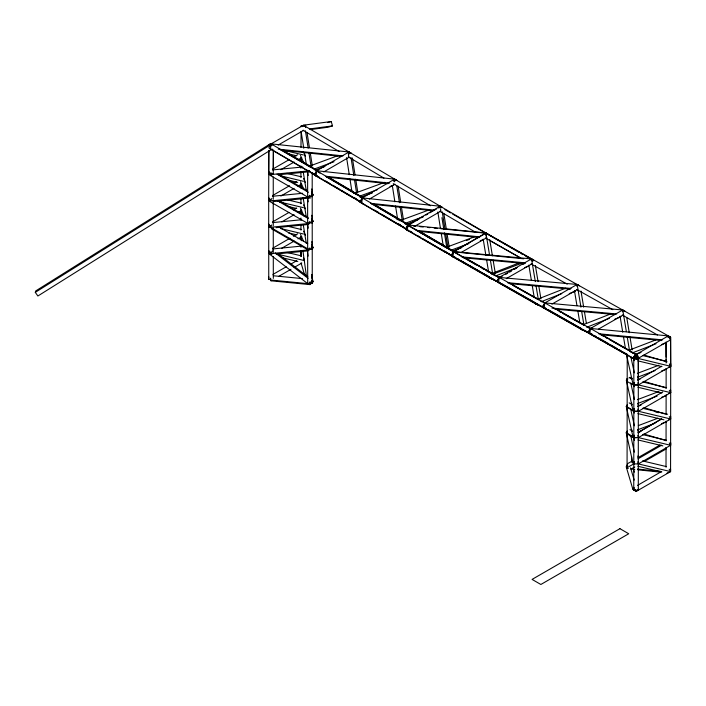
<?xml version="1.0" encoding="UTF-8"?>
<svg xmlns="http://www.w3.org/2000/svg" width="706" height="706" viewBox="0 0 706 706"><rect width="100%" height="100%" fill="white"/><g stroke="black" fill="none" stroke-linecap="round" stroke-linejoin="round"><path stroke-width="1.06" d="M270.504 200.442L268.686 200.442L268.81 150.643M270.583 279.488L268.757 279.488L268.757 276.858M270.522 226.794L268.695 226.794L268.695 224.155L269.418 227.323M268.686 200.442L268.686 197.804L269.41 200.981M273.248 199.339L273.257 176.95M300.924 177.409L300.924 171.92M300.924 168.187L300.933 165.998M300.933 160.95L300.933 157.65M314.549 174.373L307.648 170.314L307.631 196.612L312.193 196.612L312.211 172.511M312.22 247.515L312.22 249.271L307.657 249.271L307.701 283.282L312.264 283.282L312.264 281.526M312.193 221.172L312.193 222.928L307.639 222.928L307.631 197.706M312.193 196.612L312.193 194.856M627.069 466.79L627.069 465.033M627.122 432.822L627.122 431.066M627.202 380.216L627.202 378.46L627.069 467.672M627.202 381.099L627.202 354.341M631.738 405.209L631.738 403.02M589.704 333.311L588.151 332.411L590.428 328.458L668.291 335.897L670.594 337.221L670.7 366.308L638.295 358.489L633.741 358.489L633.741 356.742M637.58 355.321L638.295 358.489L638.312 490.22L633.75 490.211L633.776 462.359M633.856 383.384L633.812 437.588L638.374 437.596L670.612 445.283L670.656 416.346M666.093 414.59L666.12 394.848M666.129 388.265L666.137 368.506M670.568 468.952L670.568 471.59L636.027 491.526L632.85 489.214L626.169 466.666L627.758 465.192M633.812 437.146L633.776 463.904L633.776 462.148L633.776 463.904L638.339 463.913L670.612 445.283L670.612 442.653L670.568 471.59L666.976 473.179M633.812 435.831L633.812 437.588L638.374 437.596L670.656 418.976L670.7 363.678M631.641 462.192L631.649 456.72M631.693 431.516L631.693 429.327M666.014 467.204L666.04 447.48M666.058 440.906L666.085 421.173M268.818 151.102L268.695 174.1L273.257 174.108L270.557 175.291M273.266 169.272L273.372 150.66M273.266 173.014L273.381 150.025M300.977 147.333L301.109 131.369M582.344 330.011L543.267 307.684L544.255 307.384L544.856 308.187L542.543 306.872L544.794 302.9L622.666 309.987L624.986 311.311L577.049 284.447L499.168 277.414L498.657 281.888L497.633 282.188L536.719 304.489L537.725 304.198M544.379 306.492L544.794 302.918L590.825 328.722M576.855 286.257L577.058 284.465L579.37 285.789L485.825 232.962L407.962 224.967L405.668 228.92L452.608 256.296M622.463 311.778L622.666 309.987L670.594 337.221L670.7 366.29M453.137 255.166L453.552 251.592L531.45 258.908L533.745 260.223L485.825 232.962L453.19 251.813M531.239 260.699L531.45 258.908L498.815 277.643M589.995 332.041L590.428 328.466L636.406 354.774M668.079 337.689L668.291 335.897L635.638 354.765M311.646 276.558L313.164 281.65L309.987 284.606L271.042 280.803L270.495 280.008L270.707 278.217M310.208 282.815L309.987 284.597L309.44 283.803L309.652 282.012M407.512 228.541L407.962 224.967L440.209 206.24L442.494 207.555L394.628 179.156L316.747 170.746L314.435 174.691L361.357 202.613M485.631 234.763L485.86 232.98L486.381 233.774M270.68 147.448L271.13 143.874L349.002 151.984L351.261 153.299L303.421 125.236L305.689 126.55M348.437 156.458L349.002 151.984L396.878 180.454L394.628 179.156L361.94 198.13M361.781 202.384L362.354 197.918L440.244 206.24L488.12 234.286M440.014 208.032L440.244 206.24L440.756 207.034M394.275 181.813L394.628 179.139L395.139 179.933M628.331 468.422L626.584 467.946L627.51 464.433M633.75 462.421L633.291 464.177L626.584 467.946M630.026 377.939L630.22 377.286M272.189 149.037L37.877 295.999L35.3 292.355L35.732 290.934L270.045 143.971L271.078 145.427M35.3 292.355L269.613 145.392L270.045 143.971M637.668 359.23L638.295 357.518M627.528 378.575L626.575 381.143L633.229 384.964L633.864 383.261M271.713 224.932L270.433 227.306L309.396 249.792L310.252 248.203M498.462 282.259L496.918 281.367L499.168 277.396L545.2 303.174M544.794 302.9L542.543 306.872L589.528 333.223M590.401 328.449L588.16 332.42L634.138 358.727M499.574 277.652L453.552 251.583L451.293 255.546L499.221 282.7M453.587 251.601L451.293 255.546L496.918 281.367L499.177 277.405M669.685 338.809L670.594 337.221L668.767 337.23M633.741 358.489L636.009 354.536L637.544 355.418M636.494 359.027L637.853 356.654M407.927 230.227L405.659 228.92L407.971 224.985L362.354 197.936L360.042 201.863L407.909 230.218L407.397 229.441M362.354 197.936L360.042 201.872L361.543 202.737M393.701 180.727L394.628 179.156L395.501 180.718M271.81 198.501L269.921 201.563L308.875 224.049L310.287 221.755M271.351 172.926L269.93 175.22L308.866 197.733L310.287 195.438M627.431 404.988L626.266 406.4L632.911 436.59L634.297 437.746M634.103 408.862L632.947 410.265L626.266 406.4L634.491 412.048M627.387 431.295L626.222 432.707L632.876 462.898L634.403 463.807M634.076 435.187L632.911 436.59L626.222 432.707L628.984 435.011M272.622 250.886L269.692 254.257L308.663 284.394L311.011 281.703M311.867 196.294L313.085 194.98L311.752 192.014M311.875 222.619L313.093 221.296L311.761 218.339M311.902 248.962L313.12 247.638L311.787 244.691M632.85 489.214L634.438 487.74M635.118 489.946L636.027 491.526L638.418 489.32M627.952 378.866L626.301 380.093L632.947 410.265L634.323 411.421M634.482 384.832L632.955 383.914L634.606 382.687M634.597 409.039L632.947 410.265L634.473 411.174M634.562 435.364L632.911 436.59L634.438 437.499M632.876 462.898L634.526 461.68M316.332 170.958L348.976 151.993L349.532 152.787M323.745 171.937L349.364 157.041M369.353 199.11L394.972 184.187M414.969 226.167L440.597 211.288M303.404 125.227L268.836 145.189L272.437 143.592M278.146 145.083L303.792 130.275M272.49 169.272L289.557 159.406M293.352 157.209L297.526 154.799M280.847 169.714L294.12 162.036M297.914 159.847L301.709 157.65M272.86 195.394L289.539 185.749M293.722 183.331L296.564 181.689M280.829 196.056L294.111 188.378M297.897 186.181L301.691 183.992M272.49 221.966L288.992 212.427M293.352 209.903L296.582 208.041M281.791 221.861L294.12 214.73M297.914 212.541L301.709 210.344M272.516 248.318L289.981 238.231M293.387 236.263L297.57 233.845M281.826 248.212L294.155 241.09M297.95 238.893L301.744 236.704M272.94 274.44L286.221 266.771M290.581 264.256L296.661 260.743M279.011 276.205L290.969 269.304M294.199 267.433L301.789 263.056M408.862 224.94L414.554 221.649M417.396 220.007L419.293 218.913M421.191 217.819L423.097 216.724M425.939 215.083L427.836 213.98M429.733 212.885L436.379 209.055M438.276 207.961L440.173 206.858M486.496 237.534L485.799 233.201L453.534 251.83L523.737 258.784M461.547 252.263L486.222 238.019M505.796 274.334L507.702 273.24M509.6 272.145L511.497 271.051M514.339 269.401L516.236 268.306M522.881 264.476L524.779 263.382M637.924 356.098L636.027 357.192L634.129 356.089M636.503 359.292L670.585 339.851L668.308 335.906L668.856 336.7M637.659 380.093L661.769 366.193M633.75 358.074L633.856 384.92L638.418 384.902L670.7 366.308L670.215 364.19M637.642 406.444L662.713 391.989M633.847 409.506L633.847 411.263L638.409 411.271L670.691 392.66L669.323 390.286M661.725 418.861L637.995 432.549L640.977 431.428M638.559 432.222L661.345 419.082M637.95 458.856L661.681 445.168M637.544 485.384L661.646 471.467M638.198 457.55L660.066 444.992M644.269 461.503L666.137 448.945M506.228 278.649L531.856 263.947M544.441 303.148L577.102 284.465L577.632 285.268M551.854 304.154L577.473 289.504M590.057 328.696L622.71 309.987M598.414 329.155L623.089 315.026M627.74 463.56L632.532 460.868M630.961 469.146L634.791 466.993M634.65 355.462L637.341 354.262M668.9 367.102L670.691 366.308L669.332 363.943M270.592 254.336L273.293 253.145L268.73 253.145L268.73 250.515L269.454 253.683M668.891 393.454L670.691 392.66L638.418 384.92L633.856 384.92L633.856 383.164M668.856 419.779L670.656 418.976L669.288 416.611M537.963 299.053L565.532 288.216M541.325 301.647L561.747 293.625M569.239 293.625L575.364 291.216M583.588 324.575L611.149 313.738M586.942 327.169L609.402 318.335M590.357 328.784L592.396 327.981M614.855 319.147L620.98 316.738M492.294 273.293L518.892 262.994M495.656 275.914L517.127 267.6M499.054 277.52L502.116 276.337M524.62 267.618L528.706 266.038M629.178 350.167L655.742 339.948M632.523 352.806L656.024 343.769M635.912 354.412L641.022 352.453M661.46 344.59L666.57 342.622M637.386 373.368L658.901 365.196M637.659 377.198L655.071 370.579M637.968 379.969L640.024 379.184M661.54 371.012L666.667 369.07M466.322 240.587L469.402 239.422M492.479 274.307L522.193 263.038M637.359 399.675L658.892 391.53M637.633 403.514L657.11 396.137M637.942 406.277L641.022 405.112M661.522 397.354L666.649 395.413M638.348 425.603L657.824 418.234M637.589 429.822L655.018 423.229M661.487 423.671L666.614 421.738M446.254 247.329L473.991 236.995M450.357 250.462L468.855 243.57M452.484 251.071L461.733 247.63M480.221 240.737L483.31 239.59M308.363 166.545L338.165 155.576M314.505 168.937L334.035 161.753M315.608 169.934L324.857 166.528M399.561 220.74L428.365 210.185M404.67 223.52L423.194 216.733M406.797 224.137L417.087 220.369M353.935 193.585L384.805 182.316M360.078 195.994L377.569 189.614M360.148 197.362L372.494 192.862M389.977 186.472L393.065 185.351M310.313 129.595L328.193 127.212L332.535 125.88L331.193 121.52L304.913 125.015L300.571 126.348L305.822 125.65M327.725 122.588L331.193 121.52M492.056 278.429L491.032 278.729L451.999 256.357L453.023 256.066L455.873 257.699M348.208 153.864L350.326 153.273M393.816 181.018L395.942 180.418M309.396 128.96L332.535 125.88M272.392 196.277L302.68 193.294M273.866 201.545L310.649 197.927M272.401 222.628L301.603 219.725M276.046 227.676L308.496 224.464M272.428 248.98L301.63 246.076M270.389 251.874L270.469 253.666L309.396 249.792L309.316 248M276.072 254.028L308.522 250.806M272.41 169.934L302.706 166.995M270.354 172.829L270.433 174.611L309.387 170.834M278.199 174.788L308.504 171.84M634.659 355.868L637.394 355.859M273.257 174.1L268.695 174.1L268.695 171.443L269.418 174.638M633.847 411.263L638.409 411.271L670.656 418.976M301.127 126.524L302.953 126.533M507.429 282.682L571.057 288.445M509.105 283.583L570.536 289.142M551.96 308.09L616.673 313.958M554.731 309.087L615.058 314.567M461.803 256.887L525.44 262.861M463.463 257.787L524.902 263.559M598.662 333.77L662.272 339.851M600.329 334.679L661.743 340.548M273.196 275.746L302.406 278.596M270.495 280.008L309.44 283.803M413.398 226.035L415.587 226.247M419.982 226.679L423.265 227.005M427.659 227.447L429.848 227.659M434.234 228.1L437.526 228.417M440.818 228.744L485.799 233.201M637.456 469.058L661.257 471.449M632.585 469.313L634.747 469.525M637.995 469.852L660.71 472.137M278.243 149.142L342.948 155.885M280.97 150.166L340.195 156.335M416.178 230.341L479.815 236.881M417.802 231.25L479.242 237.56M370.438 203.31L434.261 210.132M372.027 204.219L432.61 210.697M325.907 176.262L389.721 183.136M326.419 177.056L388.071 183.701M283.035 150.113L303.368 154.949M287.986 153.74L296.546 155.779M286.848 173.349L301.4 176.827M280.538 175.838L303.404 181.301M287.333 179.915L297.729 182.404M287.889 199.948L301.418 203.178M279.488 201.934L303.421 207.652M287.333 206.267L296.705 208.499M287.916 226.299L301.453 229.538M280.547 228.532L303.456 234.013M288.401 232.865L296.732 234.86M286.91 252.404L301.488 255.89M277.458 254.142L303.501 260.364M282.188 257.725L297.817 261.458M638.109 357.686L636.027 357.192L636.027 359.389M642.663 381.937L666.605 387.682M637.942 387.259L661.884 393.004M642.645 408.28L667.611 414.254M637.924 413.61L663.931 419.823M642.61 434.605L666.526 440.315M637.897 439.926L662.855 445.892M642.566 460.912L666.49 466.613M637.853 466.242L661.778 471.943M642.566 355.524L666.605 361.322M637.845 360.845L661.875 366.643M643.898 355.03L667.046 361.878M643.898 381.355L665.987 387.912M643.863 407.662L664.902 413.919M655.247 411.757L658.398 412.701M643.819 433.969L664.858 440.226M538.784 304.957L535.395 303.748L544.476 307.851M584.409 330.479L581.012 329.27L590.092 333.4M497.862 277.14L499.557 277.758M493.944 279.497L489.708 277.97L500.536 282.956M630.696 351.482L637.059 354.747M637.236 355.189L630.026 351.623M629.849 377.489L632.382 378.416M542.111 301.427L545.853 303.253M542.437 306.633L544.308 307.542M587.736 326.957L591.469 328.793M586.192 331.246L588.989 332.623M496.45 275.711L500.219 277.687M491.27 273.69L495.038 275.667M495.824 280.485L498.648 281.968M576.705 289.486L612.817 309.687M540.152 300.765L542.049 301.833M559.161 311.408L561.058 312.467M562.964 313.535L568.665 316.72M569.08 316.994L578.585 322.315M579.123 322.571L583.871 325.228M496.918 281.367L544.864 308.204M536.004 303.677L627.616 355.056M531.088 263.929L567.2 284.165M586.73 326.834L588.627 327.893M601.918 335.359L603.815 336.427M605.713 337.494L607.61 338.553M609.507 339.621L615.208 342.825M615.623 343.09L619.003 344.952M619.418 345.225L625.119 348.42M625.648 348.685L628.499 350.282M492.576 273.946L498.286 277.167M512.565 285.215L515.821 287.086M516.368 287.368L537.31 299.176M490.326 277.908L538.316 305.01L536.772 304.118M626.575 354.836L633.123 358.542M622.321 315.017L657.471 334.997M485.463 238.01L520.64 257.999M489.655 240.411L520.075 257.699M510.297 283.362L538.899 299.679M501.498 283.521L535.819 303.103M601.53 334.423L630.096 350.794M555.922 308.866L584.515 325.201M464.663 257.549L493.229 273.919M592.731 334.573L589.881 332.932L588.875 333.232L626.963 355.056M594.637 335.659L596.544 336.753M598.45 337.847L608.925 343.848M610.822 344.934L617.494 348.755M619.4 349.849L621.298 350.935M623.204 352.029L627.016 354.209M544.255 307.384L546.162 308.478M548.068 309.563L581.435 328.625M457.779 258.793L459.685 259.879M461.592 260.973L489.196 276.796M629.108 377.419L631.967 379.051M632.7 383.782L634.606 384.876M444.921 209.603L450.631 212.894M452.528 213.997L519.06 252.413M520.966 253.507L522.864 254.601M525.714 256.252L527.62 257.346M529.518 258.449L531.415 259.543M446.801 247.524L454.435 251.927M464.927 257.99L488.208 271.422M488.79 271.757L491.65 273.407M396.507 218.904L398.405 219.998M405.059 223.837L406.965 224.94M409.815 226.582L476.347 264.997M482.048 268.289L483.954 269.392M486.805 271.033L488.702 272.137M490.608 273.231L492.506 274.325M355.471 198.651L353.221 197.353L359.733 201.236M398.837 224.508L401.096 225.805M455.388 257.752L430.536 243.217M456.923 258.634L460.162 260.505M460.744 260.841L492.629 279.241M279.611 201.069L308.107 217.527M277.034 200.478L308.381 218.578M279.223 227.191L307.728 243.641M271.289 228.691L307.401 249.527M282.576 150.096L309.087 165.451M280.962 150.06L310.313 167.075M270.071 148.948L308.884 171.443M278.667 174.179L307.154 190.655M277.043 174.144L308.381 192.261M629.178 402.888L632.038 404.538M419.417 231.206L445.001 246.059M419.699 232.283L422.541 233.933M424.438 235.027L431.075 238.884M432.963 239.987L439.6 243.835M441.497 244.938L446.236 247.682M629.973 429.672L632.479 431.137M629.681 435.584L634.694 438.505M328.166 177.012L353.706 191.926M373.783 204.175L400.276 219.637M318.053 172.026L319.95 173.129M326.569 176.994L356.839 194.679M371.232 203.61L400.567 220.731M453.949 251.804L407.953 224.976L408.853 226.547M354.447 198.492L315.67 175.829L315.379 174.735M400.073 225.638L361.278 203.001L360.987 201.907M439.838 211.306L475.006 231.912M303.024 130.292L339.101 151.472M317.1 170.94L271.139 143.883L268.836 147.819L316.694 175.997L314.435 174.691L316.756 170.764L362.743 198.121M401.149 220.572L408.606 224.976M420.185 231.78L446.827 247.541M399.772 225.055L404.82 228.012M410.027 231.109L411.889 232.212M418.42 236.06L420.282 237.163M423.468 239.016L426.265 240.667M426.803 241.02L429.998 242.873M444.912 251.671L446.774 252.774M309.96 166.378L316.473 170.243L309.66 165.804M328.564 177.418L363.369 198.042M315.088 174.726L316.95 175.829M317.338 176.023L319.2 177.127M325.713 180.992L327.566 182.095M328.113 182.457L329.967 183.56M332.755 185.21L335.941 187.064M336.48 187.417L339.657 189.27M341.13 190.179L352.682 197M393.242 183.639L430.483 205.764M348.561 157.041L383.932 178.097M375.089 205.058L401.537 220.766M374.63 210.097L378.743 212.506M381.531 214.165L400.152 225.249M446.527 246.959L453.296 251.027M444.471 250.983L446.157 251.998M447.851 253.022L453.843 257.425L445.001 251.627M270.469 253.666L271.748 254.46M270.433 174.611L271.713 175.415M314.805 169.775L317.347 171.417M308.451 170.411L310.146 171.505M311.84 172.599L313.535 173.694M310.199 172.193L316.985 176.571L314.92 174.85M400.849 219.998L407.671 224.402M398.793 224.058L400.505 225.161M402.208 226.264L403.911 227.367M408.209 230.791L398.634 224.084M355.233 192.844L362.054 197.353M359.53 196.286L361.234 197.406M354.88 198.051L362.593 203.743L353.697 197.504M311.575 280.494L313.164 281.65M277.52 253.419L307.834 276.858M275.216 252.898L308.125 278.349M311.434 193.638L313.085 194.98M311.443 219.963L313.093 221.296M311.47 246.306L313.12 247.638M405.456 228.497L407.521 230.218M311.593 281.032L312.749 282.038L311.699 274.449M311.761 194.424L312.811 195.447L311.761 188.952M311.761 220.74L312.82 221.772L311.761 215.277M311.787 247.082L312.846 248.106L311.787 241.62M269.613 145.392L270.645 146.848M532.015 259.711L531.45 258.908L532.845 261.282M271.669 144.668L271.13 143.874L272.031 145.454M317.259 171.54L316.747 170.746L316.173 175.212L316.685 176.006M636.027 354.544L638.303 358.489M634.2 356.645L635.568 359.019M669.2 469.216L670.568 471.59L638.339 463.904L637.853 461.786M440.209 206.24L441.126 207.82M270.124 279.223L271.042 280.803M669.244 442.918L670.612 445.283M303.527 178.486L305.31 182.43M300.474 181.786L303.598 188.696M303.536 204.837L305.327 208.773M300.491 208.138L304.057 216.018M303.536 152.143L305.327 156.105M300.482 155.444L303.615 162.38M303.58 231.189L305.363 235.124M300.527 234.489L303.642 241.381M304.913 125.015L305.716 127.627M303.606 257.928L304.515 260.982M301.03 262.914L304.674 275.146M633.132 468.087L634.35 472.182M630.564 467.822L634.209 480.115M635.418 489.479L636.027 491.526M445.468 251.53L445.76 252.607L406.894 230.05L406.612 228.973M637.933 382.802L638.418 384.92M637.924 409.153L638.409 411.271M633.838 408.633L634.323 410.742M637.889 435.478L638.374 437.588M633.988 356.918L634.465 359.027M633.847 358.533L634.323 360.687M637.889 376.836L638.603 380.057M630.793 356.706L634.359 372.856M626.301 353.785L632.955 383.914M633.803 384.664L634.262 386.747M637.933 403.391L638.612 406.515M630.749 382.846L634.42 399.49M633.776 410.971L634.235 413.054M637.897 429.716L638.586 432.84M630.952 410.195L634.385 425.815M633.732 437.279L634.42 440.403M637.862 456.023L638.321 458.106M630.679 435.461L634.35 452.122M580.985 291.075L583.677 307.172M584.392 311.47L586.368 323.269M577.358 285.701L580.95 307.163M581.665 311.452L584.003 325.404M574.446 290.643L576.961 305.663M577.861 311.028L579.838 322.836M535.369 265.518L538.06 281.632M538.775 285.93L540.928 298.815M531.742 260.143L535.324 281.623M536.048 285.921L538.378 299.882M528.829 265.085L531.344 280.123M532.236 285.489L534.213 297.305M626.769 317.682L629.267 332.729M629.981 337.027L632.126 349.929M622.974 311.222L626.363 331.652M627.255 337.027L629.567 350.997M620.062 316.164L622.736 332.288M623.451 336.585L625.41 348.411M489.735 239.608L492.4 255.784M493.115 260.099L495.25 273.037M486.116 234.233L489.496 254.725M490.388 260.117L492.7 274.14M483.195 239.166L485.869 255.343M486.575 259.658L488.534 271.519M307.542 223.837L308.248 228.17M300.844 209.929L301.55 214.253M303.324 225.073L306.325 243.473M440.526 209.029L440.879 211.191M441.93 217.677L443.862 229.582M444.392 232.83L446.854 247.974M307.71 172.246L308.24 175.494M307.525 197.495L308.231 201.819M301.012 158.321L301.541 161.568M303.306 172.396L306.298 190.805M300.827 183.578L301.533 187.902M303.121 197.645L306.307 217.13M443.809 213.38L446.236 228.585M447.101 234.021L449.184 247.056M442.238 211.853L445.018 229.238M445.707 233.58L447.966 247.709M437.835 211.968L440.438 228.267M441.303 233.704L443.209 245.653M306.995 132.357L309.404 147.51M310.261 152.928L312.326 165.91M305.424 130.813L308.169 148.136M308.857 152.47L311.09 166.537M301.188 132.031L303.765 148.26M304.454 152.593L306.342 164.498M398.158 186.181L400.664 202.11M401.502 207.423L403.514 220.166M396.781 185.731L399.455 202.728M400.125 206.973L402.138 219.716M392.368 185.854L394.875 201.784M395.545 206.037L397.557 218.781M352.382 157.968L355.056 174.956M355.718 179.209L357.73 191.953M350.997 157.517L353.838 175.573M354.509 179.818L356.512 192.57M346.593 157.641L349.267 174.638M349.929 178.883L351.773 190.567M307.41 250.683L308.151 256.101M300.941 236.378L301.541 240.711M302.883 250.462L306.475 276.478M309.299 221.658L309.369 223.449L270.433 227.306L270.354 225.523M309.29 195.341L309.369 197.124L270.424 200.954L270.345 199.171M666.049 342.745L666.111 357.077M666.12 359.283L666.129 361.49M666.04 342.057L666.12 362.999M638.321 360.263L638.409 380.084M312.193 193.974L312.264 283.282M307.639 222.928L307.657 248.177M300.985 237.375L300.985 239.563M300.994 245.053L301.003 247.25M301.003 250.551L301.012 256.04M300.924 184.663L300.924 187.955M300.933 198.271L300.933 203.76M300.941 210.353L300.95 213.644M300.95 218.039L300.959 220.237M300.959 224.632L300.968 230.121M300.977 236.704L300.985 240.005M301.003 250.983L301.012 256.472M273.257 227.888L273.293 252.042M273.293 256.437L273.319 278.385M273.248 200.442L273.257 225.691M268.695 224.164L268.757 279.488M268.686 197.804L268.695 226.794M670.691 390.021L670.691 392.66M633.75 488.455L633.75 490.211M627.166 404.767L627.166 407.397M619.939 528.679L532.077 579.405L540.858 584.48L628.728 533.754L619.939 528.679"/></g></svg>
